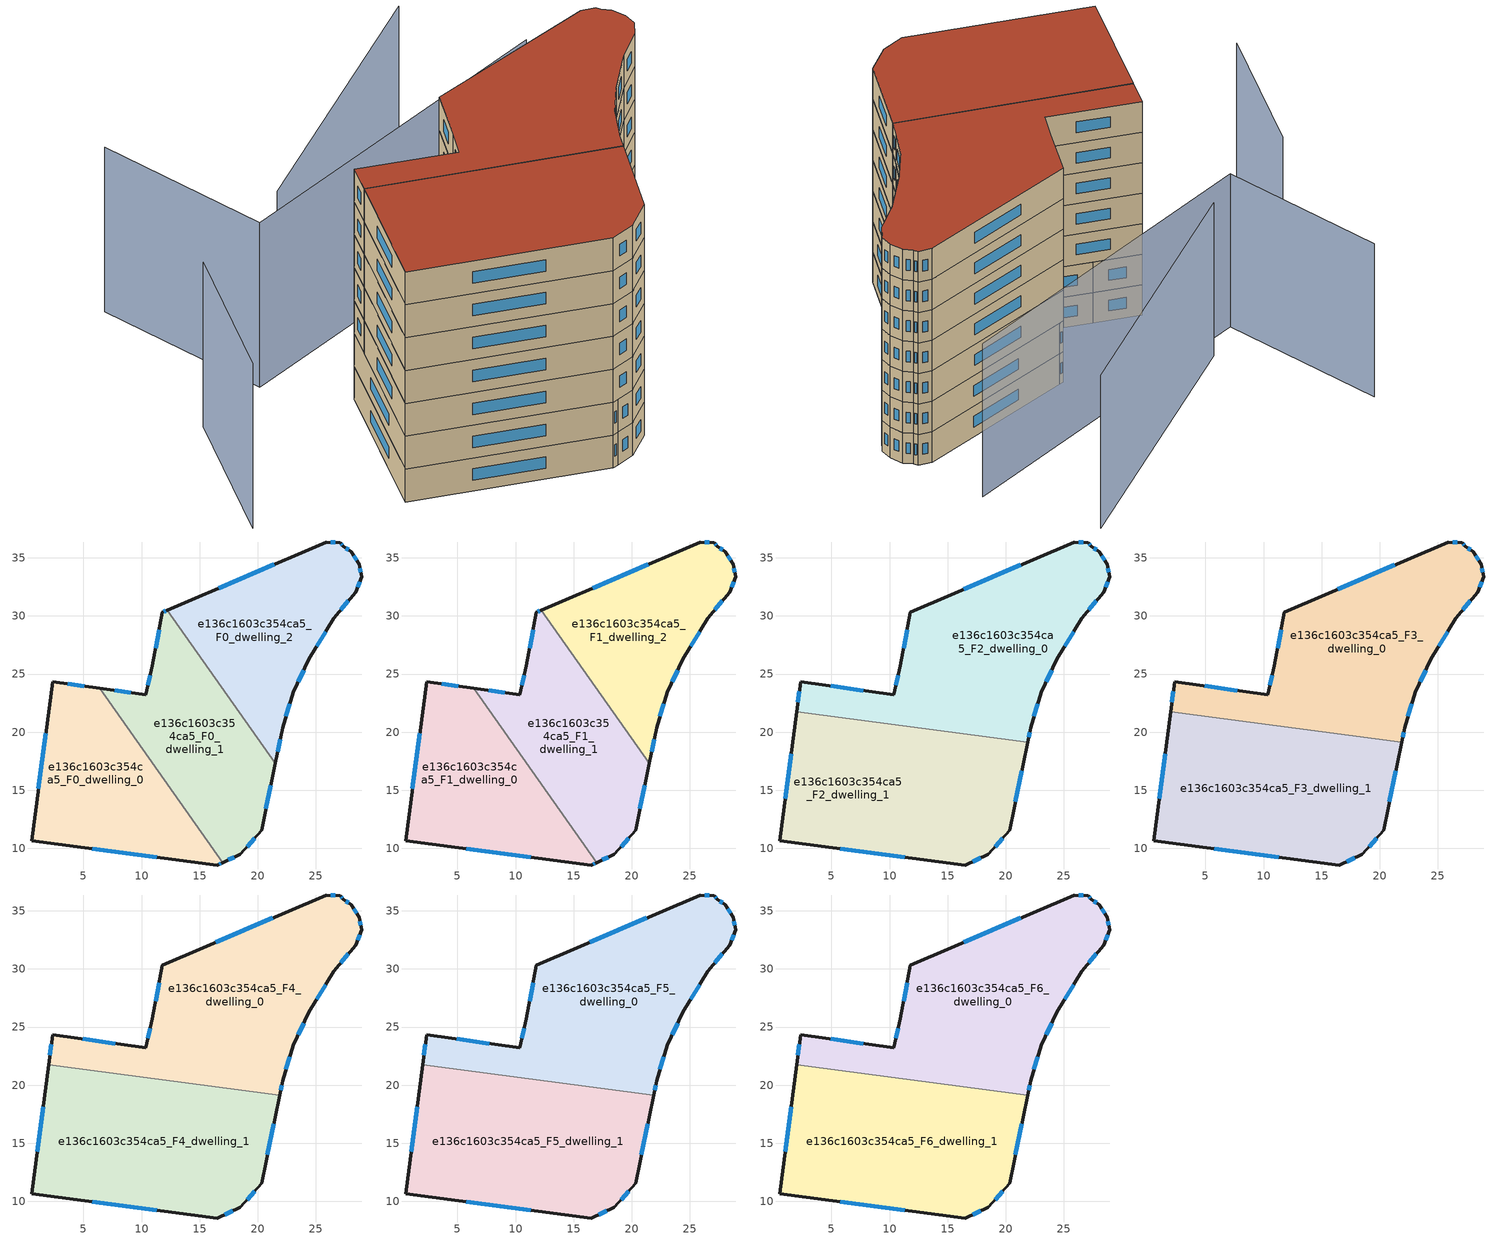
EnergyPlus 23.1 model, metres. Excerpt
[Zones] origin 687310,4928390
e136c1603c354ca5_F0_dwelling_0
 floor ground (EU_floor_Construction): 6.39,23.77 16.98,8.78 16.53,8.57 0.54,10.67 2.34,24.35 z0
 wall outside (EU_wall_Construction): 6.39,23.77 2.34,24.35 0.54,10.67 16.53,8.57 16.98,8.78 z0:3
 wall to e136c1603c354ca5_F0_dwelling_1 (EU_wall_Construction): 16.98,8.78 6.39,23.77 z0:3
 window (EU_Window_Construction): 16.68,8.64 16.83,8.71 / 5.74,9.98 11.33,9.25 / 1.75,19.9 1.12,15.12 / 5.07,23.96 3.66,24.16 z0.98:2.02
e136c1603c354ca5_F0_dwelling_1
 floor ground (EU_floor_Construction): 12.2,30.5 21.51,17.31 20.33,11.54 18.48,9.48 16.98,8.78 6.39,23.77 10.37,23.21 10.92,25.71 11.8,30.33 z0
 wall outside (EU_wall_Construction): 16.98,8.78 18.48,9.48 20.33,11.54 21.51,17.31 / 12.2,30.5 11.8,30.33 10.92,25.71 10.37,23.21 6.39,23.77 z0:3
 wall to e136c1603c354ca5_F0_dwelling_2 (EU_wall_Construction): 21.51,17.31 12.2,30.5 z0:3
 window (EU_Window_Construction): 17.47,9.01 17.99,9.25 / 9.08,23.39 7.69,23.59 / 10.74,24.89 10.55,24.02 / 11.51,28.82 11.2,27.21 / 12.07,30.44 11.93,30.38 / 20.71,13.41 21.12,15.43 / 19.08,10.15 19.73,10.87 z0.98:2.02
e136c1603c354ca5_F0_dwelling_2
 floor ground (EU_floor_Construction): 28.07,35.54 28.72,34.47 28.97,33.4 28.43,32.05 26.54,29.8 24.4,26.26 23.05,23.44 22.14,20.38 21.51,17.31 12.2,30.5 25.88,36.37 27.09,36.31 27.35,35.99 z0
 wall outside (EU_wall_Construction): 21.51,17.31 22.14,20.38 23.05,23.44 24.4,26.26 26.54,29.8 28.43,32.05 28.97,33.4 28.72,34.47 28.07,35.54 27.35,35.99 27.09,36.31 25.88,36.37 12.2,30.5 z0:3
 window (EU_Window_Construction): 28.51,34.81 28.28,35.19 / 28.89,33.74 28.8,34.12 / 28.6,32.49 28.79,32.96 / 27.15,30.53 27.81,31.31 / 25.09,27.41 25.84,28.65 / 23.49,24.35 23.96,25.34 / 22.43,21.37 22.75,22.44 / 21.71,18.31 21.93,19.38 / 21.43,34.46 16.65,32.41 / 26.69,36.33 26.27,36.35 / 27.26,36.09 27.17,36.2 / 27.83,35.68 27.58,35.84 z0.98:2.02
e136c1603c354ca5_F1_dwelling_0
 floor to e136c1603c354ca5_F0_dwelling_0 (EU_floor_Construction): 6.39,23.77 16.98,8.78 16.53,8.57 0.54,10.67 2.34,24.35 z3
 wall outside (EU_wall_Construction): 6.39,23.77 2.34,24.35 0.54,10.67 16.53,8.57 16.98,8.78 z3:6
 wall to e136c1603c354ca5_F1_dwelling_1 (EU_wall_Construction): 16.98,8.78 6.39,23.77 z3:6
 window (EU_Window_Construction): 16.68,8.64 16.83,8.71 / 5.74,9.98 11.33,9.25 / 1.75,19.9 1.12,15.12 / 5.07,23.96 3.66,24.16 z3.98:5.02
e136c1603c354ca5_F1_dwelling_1
 floor to e136c1603c354ca5_F0_dwelling_1 (EU_floor_Construction): 12.2,30.5 21.51,17.31 20.33,11.54 18.48,9.48 16.98,8.78 6.39,23.77 10.37,23.21 10.92,25.71 11.8,30.33 z3
 wall outside (EU_wall_Construction): 16.98,8.78 18.48,9.48 20.33,11.54 21.51,17.31 / 12.2,30.5 11.8,30.33 10.92,25.71 10.37,23.21 6.39,23.77 z3:6
 wall to e136c1603c354ca5_F1_dwelling_2 (EU_wall_Construction): 21.51,17.31 12.2,30.5 z3:6
 window (EU_Window_Construction): 17.47,9.01 17.99,9.25 / 9.08,23.39 7.69,23.59 / 10.74,24.89 10.55,24.02 / 11.51,28.82 11.2,27.21 / 12.07,30.44 11.93,30.38 / 20.71,13.41 21.12,15.43 / 19.08,10.15 19.73,10.87 z3.98:5.02
e136c1603c354ca5_F1_dwelling_2
 floor to e136c1603c354ca5_F0_dwelling_2 (EU_floor_Construction): 28.07,35.54 28.72,34.47 28.97,33.4 28.43,32.05 26.54,29.8 24.4,26.26 23.05,23.44 22.14,20.38 21.51,17.31 12.2,30.5 25.88,36.37 27.09,36.31 27.35,35.99 z3
 wall outside (EU_wall_Construction): 21.51,17.31 22.14,20.38 23.05,23.44 24.4,26.26 26.54,29.8 28.43,32.05 28.97,33.4 28.72,34.47 28.07,35.54 27.35,35.99 27.09,36.31 25.88,36.37 12.2,30.5 z3:6
 window (EU_Window_Construction): 28.51,34.81 28.28,35.19 / 28.89,33.74 28.8,34.12 / 28.6,32.49 28.79,32.96 / 27.15,30.53 27.81,31.31 / 25.09,27.41 25.84,28.65 / 23.49,24.35 23.96,25.34 / 22.43,21.37 22.75,22.44 / 21.71,18.31 21.93,19.38 / 21.43,34.46 16.65,32.41 / 26.69,36.33 26.27,36.35 / 27.26,36.09 27.17,36.2 / 27.83,35.68 27.58,35.84 z3.98:5.02
e136c1603c354ca5_F2_dwelling_0
 floor to e136c1603c354ca5_F1_dwelling_2 (EU_floor_Construction): 28.07,35.54 28.72,34.47 28.97,33.4 28.43,32.05 26.54,29.8 24.4,26.26 23.05,23.44 22.14,20.38 21.88,19.14 20.05,19.38 12.2,30.5 25.88,36.37 27.09,36.31 27.35,35.99 z6
 floor to e136c1603c354ca5_F1_dwelling_1 (EU_floor_Construction): 12.2,30.5 20.05,19.38 8.42,20.91 6.39,23.77 10.37,23.21 10.92,25.71 11.8,30.33 z6
 floor to e136c1603c354ca5_F1_dwelling_0 (EU_floor_Construction): 6.39,23.77 8.42,20.91 2,21.75 2.34,24.35 z6
 wall outside (EU_wall_Construction): 21.88,19.14 22.14,20.38 23.05,23.44 24.4,26.26 26.54,29.8 28.43,32.05 28.97,33.4 28.72,34.47 28.07,35.54 27.35,35.99 27.09,36.31 25.88,36.37 11.8,30.33 10.92,25.71 10.37,23.21 2.34,24.35 2,21.75 z6:9
 wall to e136c1603c354ca5_F2_dwelling_1 (EU_wall_Construction): 2,21.75 21.88,19.14 z6:9
 window (EU_Window_Construction): 27.83,35.68 27.58,35.84 / 28.51,34.81 28.28,35.19 / 28.89,33.74 28.8,34.12 / 28.6,32.49 28.79,32.96 / 27.15,30.53 27.81,31.31 / 25.09,27.41 25.84,28.65 / 23.49,24.35 23.96,25.34 / 22.43,21.37 22.75,22.44 / 21.97,19.54 22.05,19.98 / 2.23,23.5 2.11,22.59 / 7.76,23.58 4.95,23.98 / 10.74,24.89 10.55,24.02 / 11.51,28.82 11.2,27.21 / 21.3,34.4 16.38,32.29 / 26.69,36.33 26.27,36.35 / 27.26,36.09 27.17,36.2 z6.98:8.02
e136c1603c354ca5_F2_dwelling_1
 floor to e136c1603c354ca5_F1_dwelling_0 (EU_floor_Construction): 8.42,20.91 16.98,8.78 16.53,8.57 0.54,10.67 2,21.75 z6
 floor to e136c1603c354ca5_F1_dwelling_1 (EU_floor_Construction): 20.05,19.38 21.51,17.31 20.33,11.54 18.48,9.48 16.98,8.78 8.42,20.91 z6
 floor to e136c1603c354ca5_F1_dwelling_2 (EU_floor_Construction): 21.88,19.14 21.51,17.31 20.05,19.38 z6
 wall outside (EU_wall_Construction): 2,21.75 0.54,10.67 16.53,8.57 18.48,9.48 20.33,11.54 21.88,19.14 z6:9
 window (EU_Window_Construction): 5.74,9.98 11.33,9.25 / 1.52,18.15 1.01,14.27 / 20.83,14.01 21.38,16.67 / 19.08,10.15 19.73,10.87 / 17.16,8.86 17.84,9.18 z6.98:8.02
e136c1603c354ca5_F3_dwelling_0
 floor to e136c1603c354ca5_F2_dwelling_0 (EU_floor_Construction): 28.07,35.54 28.72,34.47 28.97,33.4 28.43,32.05 26.54,29.8 24.4,26.26 23.05,23.44 22.14,20.38 21.88,19.14 2,21.75 2.34,24.35 10.37,23.21 10.92,25.71 11.8,30.33 25.88,36.37 27.09,36.31 27.35,35.99 z9
 wall outside (EU_wall_Construction): 21.88,19.14 22.14,20.38 23.05,23.44 24.4,26.26 26.54,29.8 28.43,32.05 28.97,33.4 28.72,34.47 28.07,35.54 27.35,35.99 27.09,36.31 25.88,36.37 11.8,30.33 10.92,25.71 10.37,23.21 2.34,24.35 2,21.75 z9:12
 wall to e136c1603c354ca5_F3_dwelling_1 (EU_wall_Construction): 2,21.75 21.88,19.14 z9:12
 window (EU_Window_Construction): 27.83,35.68 27.58,35.84 / 28.51,34.81 28.28,35.19 / 28.89,33.74 28.8,34.12 / 28.6,32.49 28.79,32.96 / 27.15,30.53 27.81,31.31 / 25.09,27.41 25.84,28.65 / 23.49,24.35 23.96,25.34 / 22.43,21.37 22.75,22.44 / 21.97,19.54 22.05,19.98 / 2.23,23.5 2.11,22.59 / 7.76,23.58 4.95,23.98 / 10.74,24.89 10.55,24.02 / 11.51,28.82 11.2,27.21 / 21.3,34.4 16.38,32.29 / 26.69,36.33 26.27,36.35 / 27.26,36.09 27.17,36.2 z9.98:11.02
e136c1603c354ca5_F3_dwelling_1
 floor to e136c1603c354ca5_F2_dwelling_1 (EU_floor_Construction): 21.88,19.14 20.33,11.54 18.48,9.48 16.53,8.57 0.54,10.67 2,21.75 z9
 wall outside (EU_wall_Construction): 2,21.75 0.54,10.67 16.53,8.57 18.48,9.48 20.33,11.54 21.88,19.14 z9:12
 window (EU_Window_Construction): 5.74,9.98 11.33,9.25 / 1.52,18.15 1.01,14.27 / 20.83,14.01 21.38,16.67 / 19.08,10.15 19.73,10.87 / 17.16,8.86 17.84,9.18 z9.98:11.02
e136c1603c354ca5_F4_dwelling_0
 floor to e136c1603c354ca5_F3_dwelling_0 (EU_floor_Construction): 28.07,35.54 28.72,34.47 28.97,33.4 28.43,32.05 26.54,29.8 24.4,26.26 23.05,23.44 22.14,20.38 21.88,19.14 2,21.75 2.34,24.35 10.37,23.21 10.92,25.71 11.8,30.33 25.88,36.37 27.09,36.31 27.35,35.99 z12
 wall outside (EU_wall_Construction): 21.88,19.14 22.14,20.38 23.05,23.44 24.4,26.26 26.54,29.8 28.43,32.05 28.97,33.4 28.72,34.47 28.07,35.54 27.35,35.99 27.09,36.31 25.88,36.37 11.8,30.33 10.92,25.71 10.37,23.21 2.34,24.35 2,21.75 z12:15
 wall to e136c1603c354ca5_F4_dwelling_1 (EU_wall_Construction): 2,21.75 21.88,19.14 z12:15
 window (EU_Window_Construction): 27.83,35.68 27.58,35.84 / 28.51,34.81 28.28,35.19 / 28.89,33.74 28.8,34.12 / 28.6,32.49 28.79,32.96 / 27.15,30.53 27.81,31.31 / 25.09,27.41 25.84,28.65 / 23.49,24.35 23.96,25.34 / 22.43,21.37 22.75,22.44 / 21.97,19.54 22.05,19.98 / 2.23,23.5 2.11,22.59 / 7.76,23.58 4.95,23.98 / 10.74,24.89 10.55,24.02 / 11.51,28.82 11.2,27.21 / 21.3,34.4 16.38,32.29 / 26.69,36.33 26.27,36.35 / 27.26,36.09 27.17,36.2 z12.98:14.02
e136c1603c354ca5_F4_dwelling_1
 floor to e136c1603c354ca5_F3_dwelling_1 (EU_floor_Construction): 21.88,19.14 20.33,11.54 18.48,9.48 16.53,8.57 0.54,10.67 2,21.75 z12
 wall outside (EU_wall_Construction): 2,21.75 0.54,10.67 16.53,8.57 18.48,9.48 20.33,11.54 21.88,19.14 z12:15
 window (EU_Window_Construction): 5.74,9.98 11.33,9.25 / 1.52,18.15 1.01,14.27 / 20.83,14.01 21.38,16.67 / 19.08,10.15 19.73,10.87 / 17.16,8.86 17.84,9.18 z12.98:14.02
e136c1603c354ca5_F5_dwelling_0
 floor to e136c1603c354ca5_F4_dwelling_0 (EU_floor_Construction): 28.07,35.54 28.72,34.47 28.97,33.4 28.43,32.05 26.54,29.8 24.4,26.26 23.05,23.44 22.14,20.38 21.88,19.14 2,21.75 2.34,24.35 10.37,23.21 10.92,25.71 11.8,30.33 25.88,36.37 27.09,36.31 27.35,35.99 z15
 wall outside (EU_wall_Construction): 21.88,19.14 22.14,20.38 23.05,23.44 24.4,26.26 26.54,29.8 28.43,32.05 28.97,33.4 28.72,34.47 28.07,35.54 27.35,35.99 27.09,36.31 25.88,36.37 11.8,30.33 10.92,25.71 10.37,23.21 2.34,24.35 2,21.75 z15:18
 wall to e136c1603c354ca5_F5_dwelling_1 (EU_wall_Construction): 2,21.75 21.88,19.14 z15:18
 window (EU_Window_Construction): 27.83,35.68 27.58,35.84 / 28.51,34.81 28.28,35.19 / 28.89,33.74 28.8,34.12 / 28.6,32.49 28.79,32.96 / 27.15,30.53 27.81,31.31 / 25.09,27.41 25.84,28.65 / 23.49,24.35 23.96,25.34 / 22.43,21.37 22.75,22.44 / 21.97,19.54 22.05,19.98 / 2.23,23.5 2.11,22.59 / 7.76,23.58 4.95,23.98 / 10.74,24.89 10.55,24.02 / 11.51,28.82 11.2,27.21 / 21.3,34.4 16.38,32.29 / 26.69,36.33 26.27,36.35 / 27.26,36.09 27.17,36.2 z15.98:17.02
e136c1603c354ca5_F5_dwelling_1
 floor to e136c1603c354ca5_F4_dwelling_1 (EU_floor_Construction): 21.88,19.14 20.33,11.54 18.48,9.48 16.53,8.57 0.54,10.67 2,21.75 z15
 wall outside (EU_wall_Construction): 2,21.75 0.54,10.67 16.53,8.57 18.48,9.48 20.33,11.54 21.88,19.14 z15:18
 window (EU_Window_Construction): 5.74,9.98 11.33,9.25 / 1.52,18.15 1.01,14.27 / 20.83,14.01 21.38,16.67 / 19.08,10.15 19.73,10.87 / 17.16,8.86 17.84,9.18 z15.98:17.02
e136c1603c354ca5_F6_dwelling_0
 floor to e136c1603c354ca5_F5_dwelling_0 (EU_floor_Construction): 28.07,35.54 28.72,34.47 28.97,33.4 28.43,32.05 26.54,29.8 24.4,26.26 23.05,23.44 22.14,20.38 21.88,19.14 2,21.75 2.34,24.35 10.37,23.21 10.92,25.71 11.8,30.33 25.88,36.37 27.09,36.31 27.35,35.99 z18
 wall outside (EU_wall_Construction): 21.88,19.14 22.14,20.38 23.05,23.44 24.4,26.26 26.54,29.8 28.43,32.05 28.97,33.4 28.72,34.47 28.07,35.54 27.35,35.99 27.09,36.31 25.88,36.37 11.8,30.33 10.92,25.71 10.37,23.21 2.34,24.35 2,21.75 z18:21
 wall to e136c1603c354ca5_F6_dwelling_1 (EU_wall_Construction): 2,21.75 21.88,19.14 z18:21
 window (EU_Window_Construction): 27.83,35.68 27.58,35.84 / 28.51,34.81 28.28,35.19 / 28.89,33.74 28.8,34.12 / 28.6,32.49 28.79,32.96 / 27.15,30.53 27.81,31.31 / 25.09,27.41 25.84,28.65 / 23.49,24.35 23.96,25.34 / 22.43,21.37 22.75,22.44 / 21.97,19.54 22.05,19.98 / 2.23,23.5 2.11,22.59 / 7.76,23.58 4.95,23.98 / 10.74,24.89 10.55,24.02 / 11.51,28.82 11.2,27.21 / 21.3,34.4 16.38,32.29 / 26.69,36.33 26.27,36.35 / 27.26,36.09 27.17,36.2 z18.98:20.02
 roof outside (EU_roof_Construction): 22.14,20.38 23.05,23.44 24.4,26.26 26.54,29.8 28.43,32.05 28.97,33.4 28.72,34.47 28.07,35.54 27.35,35.99 27.09,36.31 25.88,36.37 11.8,30.33 10.92,25.71 10.37,23.21 2.34,24.35 2,21.75 21.88,19.14 z21
e136c1603c354ca5_F6_dwelling_1
 floor to e136c1603c354ca5_F5_dwelling_1 (EU_floor_Construction): 21.88,19.14 20.33,11.54 18.48,9.48 16.53,8.57 0.54,10.67 2,21.75 z18
 wall outside (EU_wall_Construction): 2,21.75 0.54,10.67 16.53,8.57 18.48,9.48 20.33,11.54 21.88,19.14 z18:21
 window (EU_Window_Construction): 5.74,9.98 11.33,9.25 / 1.52,18.15 1.01,14.27 / 20.83,14.01 21.38,16.67 / 19.08,10.15 19.73,10.87 / 17.16,8.86 17.84,9.18 z18.98:20.02
 roof outside (EU_roof_Construction): 20.33,11.54 21.88,19.14 2,21.75 0.54,10.67 16.53,8.57 18.48,9.48 z21
shading: -9.39,25.58 -11.2,12.13 / 24.05,42.36 -3.51,28.57 / -3.51,28.57 -10.27,42.06 / 17.09,50.1 -0.71,31.75 z0:15
[Building]
EU S2 Campaign: North Axis=0; Terrain=City; Solar Distribution=FullExterior
[Site:Location]
Bologna: Latitude=44.5; Longitude=11.25; Time Zone=1; Elevation=37
[SizingPeriod:WeatherFileDays]
AnnualSizingPeriod: Begin Month=1; Begin Day of Month=1; End Month=12; End Day of Month=31; Day of Week for Start Day=Monday; Use Weather File Daylight Saving Period=No; Use Weather File Rain and Snow Indicators=No
[MATERIAL]
EU_InternalMass_Material: Roughness=MediumRough; Thickness=0.1; Conductivity=1; Density=1800; Specific Heat=900; Thermal Absorptance=0.9; Solar Absorptance=0.7; Visible Absorptance=0.7
[MATERIAL:NOMASS] Roughness=MediumRough; Thermal Absorptance=0.9; Solar Absorptance=0.7; Visible Absorptance=0.7
Name | Thermal Resistance
EU_wall_NoMass | 0.905828
EU_roof_NoMass | 0.37593
EU_floor_NoMass | 0.67114
[WINDOWMATERIAL:SIMPLEGLAZINGSYSTEM]
EU_Window_SimpleGlazing: UFactor=4.52486; Solar Heat Gain Coefficient=0.85; Visible Transmittance=0.85
[CONSTRUCTION]
EU_wall_Construction: EU_wall_NoMass
EU_roof_Construction: EU_roof_NoMass
EU_floor_Construction: EU_floor_NoMass
EU_InternalMass_Construction: EU_InternalMass_Material
EU_Window_Construction: EU_Window_SimpleGlazing
[ZONE] Type=1; Multiplier=1; Ceiling Height=autocalculate; Floor Area=autocalculate; Part of Total Floor Area=Yes
Name | Volume
e136c1603c354ca5_F0_dwelling_0; e136c1603c354ca5_F1_dwelling_0 | 431.126
e136c1603c354ca5_F2_dwelling_0; e136c1603c354ca5_F3_dwelling_0; e136c1603c354ca5_F4_dwelling_0; e136c1603c354ca5_F5_dwelling_0; e136c1603c354ca5_F6_dwelling_0 | 646.693
e136c1603c354ca5_F0_dwelling_1; e136c1603c354ca5_F1_dwelling_1 | 431.136
e136c1603c354ca5_F2_dwelling_1; e136c1603c354ca5_F3_dwelling_1; e136c1603c354ca5_F4_dwelling_1; e136c1603c354ca5_F5_dwelling_1; e136c1603c354ca5_F6_dwelling_1 | 646.691
e136c1603c354ca5_F0_dwelling_2; e136c1603c354ca5_F1_dwelling_2 | 431.12
[INTERNALMASS] Construction=EU_InternalMass_Construction
Name | Zone or ZoneList | Surface Area
e136c1603c354ca5_F0_dwelling_0_EU_InternalMass | e136c1603c354ca5_F0_dwelling_0 | 143.709
e136c1603c354ca5_F0_dwelling_1_EU_InternalMass | e136c1603c354ca5_F0_dwelling_1 | 143.712
e136c1603c354ca5_F0_dwelling_2_EU_InternalMass | e136c1603c354ca5_F0_dwelling_2 | 143.707
e136c1603c354ca5_F1_dwelling_0_EU_InternalMass | e136c1603c354ca5_F1_dwelling_0 | 143.709
e136c1603c354ca5_F1_dwelling_1_EU_InternalMass | e136c1603c354ca5_F1_dwelling_1 | 143.712
e136c1603c354ca5_F1_dwelling_2_EU_InternalMass | e136c1603c354ca5_F1_dwelling_2 | 143.707
e136c1603c354ca5_F2_dwelling_0_EU_InternalMass | e136c1603c354ca5_F2_dwelling_0 | 215.564
e136c1603c354ca5_F2_dwelling_1_EU_InternalMass | e136c1603c354ca5_F2_dwelling_1 | 215.563
e136c1603c354ca5_F3_dwelling_0_EU_InternalMass | e136c1603c354ca5_F3_dwelling_0 | 215.564
e136c1603c354ca5_F3_dwelling_1_EU_InternalMass | e136c1603c354ca5_F3_dwelling_1 | 215.563
e136c1603c354ca5_F4_dwelling_0_EU_InternalMass | e136c1603c354ca5_F4_dwelling_0 | 215.564
e136c1603c354ca5_F4_dwelling_1_EU_InternalMass | e136c1603c354ca5_F4_dwelling_1 | 215.563
e136c1603c354ca5_F5_dwelling_0_EU_InternalMass | e136c1603c354ca5_F5_dwelling_0 | 215.564
e136c1603c354ca5_F5_dwelling_1_EU_InternalMass | e136c1603c354ca5_F5_dwelling_1 | 215.563
e136c1603c354ca5_F6_dwelling_0_EU_InternalMass | e136c1603c354ca5_F6_dwelling_0 | 215.564
e136c1603c354ca5_F6_dwelling_1_EU_InternalMass | e136c1603c354ca5_F6_dwelling_1 | 215.563
[OTHEREQUIPMENT] Fuel Type=Electricity; Design Level Calculation Method=Watts/Area; Power per Zone Floor Area=1; Fraction Latent=0; Fraction Radiant=0; Fraction Lost=0; Carbon Dioxide Generation Rate=0; EndUse Subcategory=EU_Step8_InternalGains
Name | Zone or ZoneList or Space or SpaceList | Schedule
EU_Step8_InternalGain_e136c1603c354ca5_F0_dwelling_0_f000 | e136c1603c354ca5_F0_dwelling_0 | EU_Step8_GainSchedule_e136c1603c354ca5_F0_dwelling_0_f000
EU_Step8_InternalGain_e136c1603c354ca5_F0_dwelling_1_f000 | e136c1603c354ca5_F0_dwelling_1 | EU_Step8_GainSchedule_e136c1603c354ca5_F0_dwelling_1_f000
EU_Step8_InternalGain_e136c1603c354ca5_F0_dwelling_2_f000 | e136c1603c354ca5_F0_dwelling_2 | EU_Step8_GainSchedule_e136c1603c354ca5_F0_dwelling_2_f000
EU_Step8_InternalGain_e136c1603c354ca5_F1_dwelling_0_f000 | e136c1603c354ca5_F1_dwelling_0 | EU_Step8_GainSchedule_e136c1603c354ca5_F1_dwelling_0_f000
EU_Step8_InternalGain_e136c1603c354ca5_F1_dwelling_1_f000 | e136c1603c354ca5_F1_dwelling_1 | EU_Step8_GainSchedule_e136c1603c354ca5_F1_dwelling_1_f000
EU_Step8_InternalGain_e136c1603c354ca5_F1_dwelling_2_f000 | e136c1603c354ca5_F1_dwelling_2 | EU_Step8_GainSchedule_e136c1603c354ca5_F1_dwelling_2_f000
EU_Step8_InternalGain_e136c1603c354ca5_F2_dwelling_0_f000 | e136c1603c354ca5_F2_dwelling_0 | EU_Step8_GainSchedule_e136c1603c354ca5_F2_dwelling_0_f000
EU_Step8_InternalGain_e136c1603c354ca5_F2_dwelling_1_f000 | e136c1603c354ca5_F2_dwelling_1 | EU_Step8_GainSchedule_e136c1603c354ca5_F2_dwelling_1_f000
EU_Step8_InternalGain_e136c1603c354ca5_F3_dwelling_0_f000 | e136c1603c354ca5_F3_dwelling_0 | EU_Step8_GainSchedule_e136c1603c354ca5_F3_dwelling_0_f000
EU_Step8_InternalGain_e136c1603c354ca5_F3_dwelling_1_f000 | e136c1603c354ca5_F3_dwelling_1 | EU_Step8_GainSchedule_e136c1603c354ca5_F3_dwelling_1_f000
EU_Step8_InternalGain_e136c1603c354ca5_F4_dwelling_0_f000 | e136c1603c354ca5_F4_dwelling_0 | EU_Step8_GainSchedule_e136c1603c354ca5_F4_dwelling_0_f000
EU_Step8_InternalGain_e136c1603c354ca5_F4_dwelling_1_f000 | e136c1603c354ca5_F4_dwelling_1 | EU_Step8_GainSchedule_e136c1603c354ca5_F4_dwelling_1_f000
EU_Step8_InternalGain_e136c1603c354ca5_F5_dwelling_0_f000 | e136c1603c354ca5_F5_dwelling_0 | EU_Step8_GainSchedule_e136c1603c354ca5_F5_dwelling_0_f000
EU_Step8_InternalGain_e136c1603c354ca5_F5_dwelling_1_f000 | e136c1603c354ca5_F5_dwelling_1 | EU_Step8_GainSchedule_e136c1603c354ca5_F5_dwelling_1_f000
EU_Step8_InternalGain_e136c1603c354ca5_F6_dwelling_0_f000 | e136c1603c354ca5_F6_dwelling_0 | EU_Step8_GainSchedule_e136c1603c354ca5_F6_dwelling_0_f000
EU_Step8_InternalGain_e136c1603c354ca5_F6_dwelling_1_f000 | e136c1603c354ca5_F6_dwelling_1 | EU_Step8_GainSchedule_e136c1603c354ca5_F6_dwelling_1_f000
[ZONEVENTILATION:DESIGNFLOWRATE] Schedule=EU_AlwaysOn; Design Flow Rate Calculation Method=AirChanges/Hour; Air Changes per Hour=0.73129; Ventilation Type=Natural; Fan Pressure Rise=0; Fan Total Efficiency=1; Constant Term Coefficient=1; Temperature Term Coefficient=0; Velocity Term Coefficient=0; Velocity Squared Term Coefficient=0; Minimum Indoor Temperature=-100; Maximum Indoor Temperature=100; Delta Temperature=-100; Minimum Outdoor Temperature=-100; Maximum Outdoor Temperature=100; Maximum Wind Speed=40
Name | Zone or ZoneList or Space or SpaceList
EU_ConstantAir_e136c1603c354ca5_F0_dwelling_0 | e136c1603c354ca5_F0_dwelling_0
EU_ConstantAir_e136c1603c354ca5_F0_dwelling_1 | e136c1603c354ca5_F0_dwelling_1
EU_ConstantAir_e136c1603c354ca5_F0_dwelling_2 | e136c1603c354ca5_F0_dwelling_2
EU_ConstantAir_e136c1603c354ca5_F1_dwelling_0 | e136c1603c354ca5_F1_dwelling_0
EU_ConstantAir_e136c1603c354ca5_F1_dwelling_1 | e136c1603c354ca5_F1_dwelling_1
EU_ConstantAir_e136c1603c354ca5_F1_dwelling_2 | e136c1603c354ca5_F1_dwelling_2
EU_ConstantAir_e136c1603c354ca5_F2_dwelling_0 | e136c1603c354ca5_F2_dwelling_0
EU_ConstantAir_e136c1603c354ca5_F2_dwelling_1 | e136c1603c354ca5_F2_dwelling_1
EU_ConstantAir_e136c1603c354ca5_F3_dwelling_0 | e136c1603c354ca5_F3_dwelling_0
EU_ConstantAir_e136c1603c354ca5_F3_dwelling_1 | e136c1603c354ca5_F3_dwelling_1
EU_ConstantAir_e136c1603c354ca5_F4_dwelling_0 | e136c1603c354ca5_F4_dwelling_0
EU_ConstantAir_e136c1603c354ca5_F4_dwelling_1 | e136c1603c354ca5_F4_dwelling_1
EU_ConstantAir_e136c1603c354ca5_F5_dwelling_0 | e136c1603c354ca5_F5_dwelling_0
EU_ConstantAir_e136c1603c354ca5_F5_dwelling_1 | e136c1603c354ca5_F5_dwelling_1
EU_ConstantAir_e136c1603c354ca5_F6_dwelling_0 | e136c1603c354ca5_F6_dwelling_0
EU_ConstantAir_e136c1603c354ca5_F6_dwelling_1 | e136c1603c354ca5_F6_dwelling_1
[HVACTEMPLATE:THERMOSTAT] Constant Heating Setpoint=20; Constant Cooling Setpoint=50
EU_HeatOnly_e136c1603c354ca5_F0_dwelling_0; EU_HeatOnly_e136c1603c354ca5_F0_dwelling_1; EU_HeatOnly_e136c1603c354ca5_F0_dwelling_2; EU_HeatOnly_e136c1603c354ca5_F1_dwelling_0; EU_HeatOnly_e136c1603c354ca5_F1_dwelling_1; EU_HeatOnly_e136c1603c354ca5_F1_dwelling_2; EU_HeatOnly_e136c1603c354ca5_F2_dwelling_0; EU_HeatOnly_e136c1603c354ca5_F2_dwelling_1; EU_HeatOnly_e136c1603c354ca5_F3_dwelling_0; EU_HeatOnly_e136c1603c354ca5_F3_dwelling_1; EU_HeatOnly_e136c1603c354ca5_F4_dwelling_0; EU_HeatOnly_e136c1603c354ca5_F4_dwelling_1; EU_HeatOnly_e136c1603c354ca5_F5_dwelling_0; EU_HeatOnly_e136c1603c354ca5_F5_dwelling_1; EU_HeatOnly_e136c1603c354ca5_F6_dwelling_0; EU_HeatOnly_e136c1603c354ca5_F6_dwelling_1
[HVACTEMPLATE:ZONE:IDEALLOADSAIRSYSTEM] System Availability Schedule=EU_AlwaysOn; Maximum Heating Supply Air Temperature=50; Minimum Cooling Supply Air Temperature=13; Maximum Heating Supply Air Humidity Ratio=0.0156; Minimum Cooling Supply Air Humidity Ratio=0.0077; Heating Limit=NoLimit; Cooling Limit=NoLimit; Heating Availability Schedule=EU_AlwaysOn; Cooling Availability Schedule=EU_CoolingOff; Dehumidification Control Type=ConstantSensibleHeatRatio; Cooling Sensible Heat Ratio=0.7; Dehumidification Setpoint=60; Humidification Control Type=None; Humidification Setpoint=30; Outdoor Air Method=None; Outdoor Air Flow Rate per Person=0.00944; Outdoor Air Flow Rate per Zone Floor Area=0; Outdoor Air Flow Rate per Zone=0; Demand Controlled Ventilation Type=None; Outdoor Air Economizer Type=NoEconomizer; Heat Recovery Type=None; Sensible Heat Recovery Effectiveness=0.7; Latent Heat Recovery Effectiveness=0.65
Name | Template Thermostat
e136c1603c354ca5_F0_dwelling_0 | EU_HeatOnly_e136c1603c354ca5_F0_dwelling_0
e136c1603c354ca5_F0_dwelling_1 | EU_HeatOnly_e136c1603c354ca5_F0_dwelling_1
e136c1603c354ca5_F0_dwelling_2 | EU_HeatOnly_e136c1603c354ca5_F0_dwelling_2
e136c1603c354ca5_F1_dwelling_0 | EU_HeatOnly_e136c1603c354ca5_F1_dwelling_0
e136c1603c354ca5_F1_dwelling_1 | EU_HeatOnly_e136c1603c354ca5_F1_dwelling_1
e136c1603c354ca5_F1_dwelling_2 | EU_HeatOnly_e136c1603c354ca5_F1_dwelling_2
e136c1603c354ca5_F2_dwelling_0 | EU_HeatOnly_e136c1603c354ca5_F2_dwelling_0
e136c1603c354ca5_F2_dwelling_1 | EU_HeatOnly_e136c1603c354ca5_F2_dwelling_1
e136c1603c354ca5_F3_dwelling_0 | EU_HeatOnly_e136c1603c354ca5_F3_dwelling_0
e136c1603c354ca5_F3_dwelling_1 | EU_HeatOnly_e136c1603c354ca5_F3_dwelling_1
e136c1603c354ca5_F4_dwelling_0 | EU_HeatOnly_e136c1603c354ca5_F4_dwelling_0
e136c1603c354ca5_F4_dwelling_1 | EU_HeatOnly_e136c1603c354ca5_F4_dwelling_1
e136c1603c354ca5_F5_dwelling_0 | EU_HeatOnly_e136c1603c354ca5_F5_dwelling_0
e136c1603c354ca5_F5_dwelling_1 | EU_HeatOnly_e136c1603c354ca5_F5_dwelling_1
e136c1603c354ca5_F6_dwelling_0 | EU_HeatOnly_e136c1603c354ca5_F6_dwelling_0
e136c1603c354ca5_F6_dwelling_1 | EU_HeatOnly_e136c1603c354ca5_F6_dwelling_1
[SIZING:ZONE] Zone Cooling Design Supply Air Temperature Input Method=SupplyAirTemperature; Zone Cooling Design Supply Air Temperature=13; Zone Heating Design Supply Air Temperature Input Method=SupplyAirTemperature; Zone Heating Design Supply Air Temperature=50; Zone Cooling Design Supply Air Humidity Ratio=0.008; Zone Heating Design Supply Air Humidity Ratio=0.008; Cooling Design Air Flow Method=DesignDay; Cooling Design Air Flow Rate=0; Cooling Minimum Air Flow per Zone Floor Area=0.000762; Cooling Minimum Air Flow=0; Cooling Minimum Air Flow Fraction=0.2; Heating Design Air Flow Method=DesignDay; Heating Design Air Flow Rate=0; Heating Maximum Air Flow per Zone Floor Area=0.002032; Heating Maximum Air Flow=0.141576; Heating Maximum Air Flow Fraction=0.3; Account for Dedicated Outdoor Air System=No; Dedicated Outdoor Air System Control Strategy=NeutralSupplyAir; Dedicated Outdoor Air Low Setpoint Temperature for Design=autosize; Dedicated Outdoor Air High Setpoint Temperature for Design=autosize; Zone Load Sizing Method=Sensible Load Only No Latent Load; Zone Latent Cooling Design Supply Air Humidity Ratio Input Method=HumidityRatioDifference; Zone Cooling Design Supply Air Humidity Ratio Difference=0.005; Zone Latent Heating Design Supply Air Humidity Ratio Input Method=HumidityRatioDifference; Zone Humidification Design Supply Air Humidity Ratio Difference=0.005
e136c1603c354ca5_F0_dwelling_0; e136c1603c354ca5_F0_dwelling_1; e136c1603c354ca5_F0_dwelling_2; e136c1603c354ca5_F1_dwelling_0; e136c1603c354ca5_F1_dwelling_1; e136c1603c354ca5_F1_dwelling_2; e136c1603c354ca5_F2_dwelling_0; e136c1603c354ca5_F2_dwelling_1; e136c1603c354ca5_F3_dwelling_0; e136c1603c354ca5_F3_dwelling_1; e136c1603c354ca5_F4_dwelling_0; e136c1603c354ca5_F4_dwelling_1; e136c1603c354ca5_F5_dwelling_0; e136c1603c354ca5_F5_dwelling_1; e136c1603c354ca5_F6_dwelling_0; e136c1603c354ca5_F6_dwelling_1
[SCHEDULE:CONSTANT]
Name | Hourly Value
EU_AlwaysOn | 1
EU_CoolingOff | 0
[SCHEDULE:FILE] Column Number=1; Rows to Skip at Top=0; Number of Hours of Data=8760; Column Separator=Comma; Interpolate to Timestep=No; Minutes per Item=60; Adjust Schedule for Daylight Savings=Yes
Name | File
EU_Step8_GainSchedule_e136c1603c354ca5_F0_dwelling_0_f000 | ../../schedules/e136c1603c354ca5/e136c1603c354ca5_F0_dwelling_0_f000_gain.csv
EU_Step8_GainSchedule_e136c1603c354ca5_F0_dwelling_1_f000 | ../../schedules/e136c1603c354ca5/e136c1603c354ca5_F0_dwelling_1_f000_gain.csv
EU_Step8_GainSchedule_e136c1603c354ca5_F0_dwelling_2_f000 | ../../schedules/e136c1603c354ca5/e136c1603c354ca5_F0_dwelling_2_f000_gain.csv
EU_Step8_GainSchedule_e136c1603c354ca5_F1_dwelling_0_f000 | ../../schedules/e136c1603c354ca5/e136c1603c354ca5_F1_dwelling_0_f000_gain.csv
EU_Step8_GainSchedule_e136c1603c354ca5_F1_dwelling_1_f000 | ../../schedules/e136c1603c354ca5/e136c1603c354ca5_F1_dwelling_1_f000_gain.csv
EU_Step8_GainSchedule_e136c1603c354ca5_F1_dwelling_2_f000 | ../../schedules/e136c1603c354ca5/e136c1603c354ca5_F1_dwelling_2_f000_gain.csv
EU_Step8_GainSchedule_e136c1603c354ca5_F2_dwelling_0_f000 | ../../schedules/e136c1603c354ca5/e136c1603c354ca5_F2_dwelling_0_f000_gain.csv
EU_Step8_GainSchedule_e136c1603c354ca5_F2_dwelling_1_f000 | ../../schedules/e136c1603c354ca5/e136c1603c354ca5_F2_dwelling_1_f000_gain.csv
EU_Step8_GainSchedule_e136c1603c354ca5_F3_dwelling_0_f000 | ../../schedules/e136c1603c354ca5/e136c1603c354ca5_F3_dwelling_0_f000_gain.csv
EU_Step8_GainSchedule_e136c1603c354ca5_F3_dwelling_1_f000 | ../../schedules/e136c1603c354ca5/e136c1603c354ca5_F3_dwelling_1_f000_gain.csv
EU_Step8_GainSchedule_e136c1603c354ca5_F4_dwelling_0_f000 | ../../schedules/e136c1603c354ca5/e136c1603c354ca5_F4_dwelling_0_f000_gain.csv
EU_Step8_GainSchedule_e136c1603c354ca5_F4_dwelling_1_f000 | ../../schedules/e136c1603c354ca5/e136c1603c354ca5_F4_dwelling_1_f000_gain.csv
EU_Step8_GainSchedule_e136c1603c354ca5_F5_dwelling_0_f000 | ../../schedules/e136c1603c354ca5/e136c1603c354ca5_F5_dwelling_0_f000_gain.csv
EU_Step8_GainSchedule_e136c1603c354ca5_F5_dwelling_1_f000 | ../../schedules/e136c1603c354ca5/e136c1603c354ca5_F5_dwelling_1_f000_gain.csv
EU_Step8_GainSchedule_e136c1603c354ca5_F6_dwelling_0_f000 | ../../schedules/e136c1603c354ca5/e136c1603c354ca5_F6_dwelling_0_f000_gain.csv
EU_Step8_GainSchedule_e136c1603c354ca5_F6_dwelling_1_f000 | ../../schedules/e136c1603c354ca5/e136c1603c354ca5_F6_dwelling_1_f000_gain.csv
